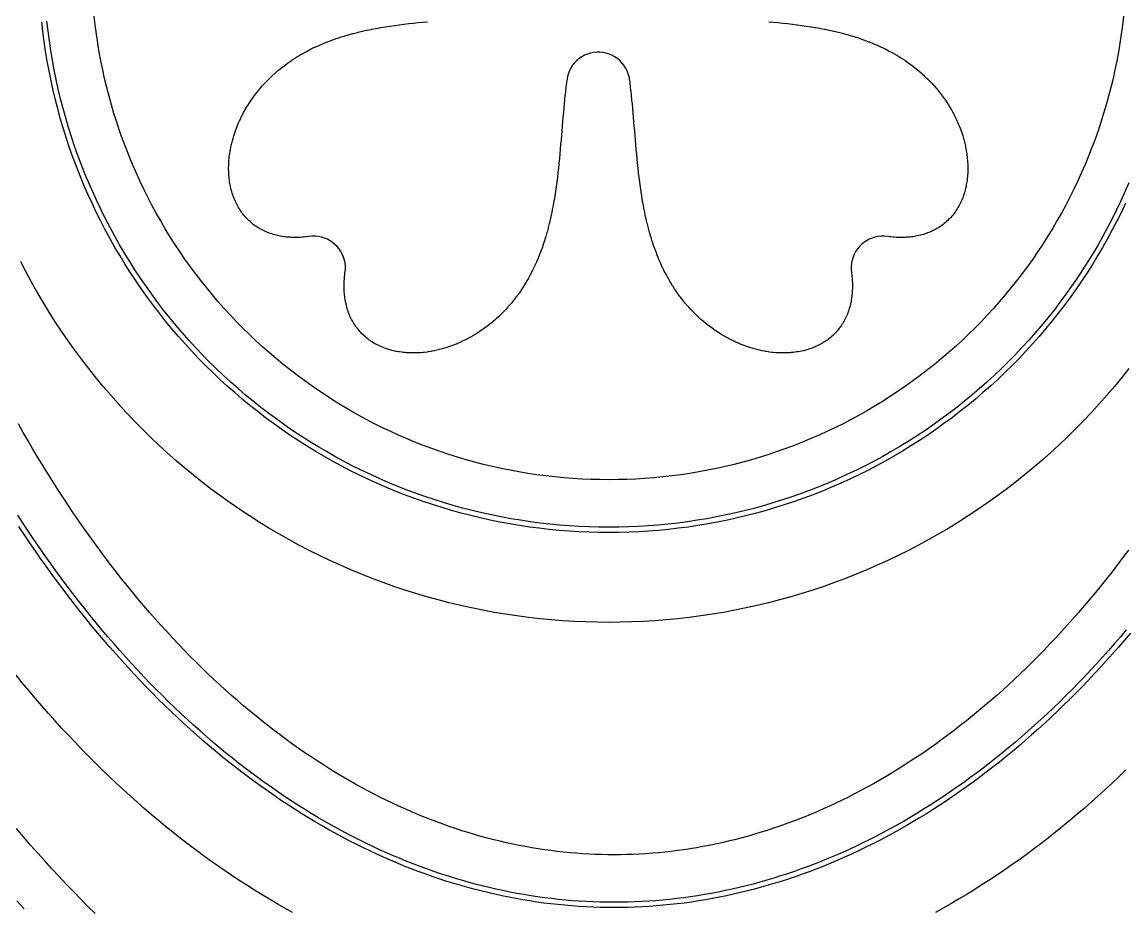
# Model space of a CAD drawing. Header units: metres. Extents: x 10 to 1210, y 10 to 2778.
# Drawn here: x 297.9 to 506.7, y 1571.7 to 1739.7 of the extents above; entities that cross this region are included whole.
import ezdxf

# ---------------------------------------------------------------- set-up
doc = ezdxf.new("R2010")
doc.units = ezdxf.units.M
for name, color, linetype in [('ACIKLIK', 5, 'Continuous'), ('CAM_SABLON', 4, 'Continuous'), ('DIS_KENAR_V91_Z3', 1, 'Continuous'), ('LAMBA_T4_Z4', 3, 'Continuous')]:
    doc.layers.add(name, color=color, linetype=linetype)

msp = doc.modelspace()

# ---------------------------------------------------------------- linework, layer by layer
at = {"layer": 'ACIKLIK'}
for points in [[(506.46, 1740.76), (506.27, 1739.06), (506.05, 1737.36), (505.79, 1735.67), (505.51, 1733.98), (505.2, 1732.3), (504.86, 1730.62), (504.49, 1728.96), (504.09, 1727.29), (503.66, 1725.64), (503.2, 1723.99), (502.72, 1722.35), (502.2, 1720.72), (501.66, 1719.09), (501.09, 1717.48), (500.49, 1715.88), (499.86, 1714.29), (499.21, 1712.71), (498.53, 1711.14), (497.82, 1709.58), (497.08, 1708.04), (496.32, 1706.51), (495.53, 1704.99), (494.71, 1703.49), (493.87, 1702), (493, 1700.53), (492.11, 1699.07), (491.19, 1697.63), (490.24, 1696.2), (489.28, 1694.79), (488.28, 1693.4), (487.27, 1692.02), (486.22, 1690.67), (485.16, 1689.33), (484.07, 1688.01), (482.96, 1686.71), (481.83, 1685.43), (480.67, 1684.16), (479.49, 1682.92), (478.3, 1681.7), (477.08, 1680.51), (475.84, 1679.33), (474.57, 1678.17), (473.29, 1677.04), (471.99, 1675.93), (470.67, 1674.84), (469.33, 1673.78), (467.98, 1672.73), (466.6, 1671.72), (465.21, 1670.72), (463.8, 1669.76), (462.37, 1668.81), (460.93, 1667.89), (459.47, 1667), (458, 1666.13), (456.51, 1665.29), (455.01, 1664.47), (453.49, 1663.68), (451.96, 1662.92), (450.42, 1662.18), (448.86, 1661.47), (447.29, 1660.79), (445.71, 1660.14), (444.12, 1659.51), (442.52, 1658.91), (440.91, 1658.34), (439.28, 1657.8), (437.65, 1657.28), (436.01, 1656.8), (434.36, 1656.34), (432.71, 1655.91), (431.04, 1655.51), (429.38, 1655.14), (427.7, 1654.8), (426.02, 1654.49), (424.33, 1654.21), (422.64, 1653.95), (420.94, 1653.73), (419.24, 1653.54), (417.54, 1653.37), (415.84, 1653.24), (414.13, 1653.14), (412.42, 1653.06), (410.71, 1653.02), (409, 1653), (407.29, 1653.02), (405.58, 1653.06), (403.87, 1653.14), (402.16, 1653.24), (400.46, 1653.37), (398.76, 1653.54), (397.06, 1653.73), (395.36, 1653.95), (393.67, 1654.21), (391.98, 1654.49), (390.3, 1654.8), (388.62, 1655.14), (386.96, 1655.51), (385.29, 1655.91), (383.64, 1656.34), (381.99, 1656.8), (380.35, 1657.28), (378.72, 1657.8), (377.09, 1658.34), (375.48, 1658.91), (373.88, 1659.51), (372.29, 1660.14), (370.71, 1660.79), (369.14, 1661.47), (367.58, 1662.18), (366.04, 1662.92), (364.51, 1663.68), (362.99, 1664.47), (361.49, 1665.29), (360, 1666.13), (358.53, 1667), (357.07, 1667.89), (355.63, 1668.81), (354.2, 1669.76), (352.79, 1670.72), (351.4, 1671.72), (350.02, 1672.73), (348.67, 1673.78), (347.33, 1674.84), (346.01, 1675.93), (344.71, 1677.04), (343.43, 1678.17), (342.16, 1679.33), (340.92, 1680.51), (339.7, 1681.7), (338.51, 1682.92), (337.33, 1684.16), (336.17, 1685.43), (335.04, 1686.71), (333.93, 1688.01), (332.84, 1689.33), (331.78, 1690.67), (330.73, 1692.02), (329.72, 1693.4), (328.72, 1694.79), (327.76, 1696.2), (326.81, 1697.63), (325.89, 1699.07), (325, 1700.53), (324.13, 1702), (323.29, 1703.49), (322.47, 1704.99), (321.68, 1706.51), (320.92, 1708.04), (320.18, 1709.58), (319.47, 1711.14), (318.79, 1712.71), (318.14, 1714.29), (317.51, 1715.88), (316.91, 1717.48), (316.34, 1719.09), (315.8, 1720.72), (315.28, 1722.35), (314.8, 1723.99), (314.34, 1725.64), (313.91, 1727.29), (313.51, 1728.96), (313.14, 1730.62), (312.8, 1732.3), (312.49, 1733.98), (312.21, 1735.67), (311.95, 1737.36), (311.73, 1739.06), (311.54, 1740.76)], [(507.4, 1639.65), (506.38, 1638.28), (505.35, 1636.93), (504.32, 1635.59), (503.28, 1634.26), (502.23, 1632.96), (501.17, 1631.66), (500.11, 1630.39), (499.05, 1629.13), (497.98, 1627.88), (496.9, 1626.66), (495.82, 1625.44), (494.73, 1624.25), (493.64, 1623.07), (492.54, 1621.91), (491.44, 1620.76), (490.33, 1619.63), (489.22, 1618.51), (488.11, 1617.42), (486.99, 1616.34), (485.86, 1615.27), (484.73, 1614.22), (483.6, 1613.19), (482.46, 1612.18), (481.32, 1611.18), (480.18, 1610.2), (479.03, 1609.24), (477.88, 1608.29), (476.73, 1607.36), (475.57, 1606.45), (474.41, 1605.56), (473.25, 1604.68), (472.09, 1603.81), (470.92, 1602.97), (469.75, 1602.14), (468.58, 1601.33), (467.4, 1600.54), (466.23, 1599.76), (465.05, 1599), (463.87, 1598.26), (462.69, 1597.53), (461.5, 1596.83), (460.32, 1596.13), (459.13, 1595.46), (457.94, 1594.8), (456.75, 1594.16), (455.56, 1593.54), (454.37, 1592.93), (453.18, 1592.34), (451.98, 1591.77), (450.79, 1591.21), (449.59, 1590.67), (448.39, 1590.15), (447.2, 1589.64), (446, 1589.15), (444.8, 1588.68), (443.6, 1588.22), (442.4, 1587.78), (441.21, 1587.36), (440.01, 1586.95), (438.81, 1586.56), (437.61, 1586.19), (436.41, 1585.83), (435.21, 1585.49), (434.01, 1585.16), (432.8, 1584.85), (431.6, 1584.56), (430.4, 1584.28), (429.2, 1584.02), (428, 1583.77), (426.8, 1583.55), (425.6, 1583.33), (424.4, 1583.14), (423.2, 1582.95), (422, 1582.79), (420.8, 1582.64), (419.6, 1582.51), (418.4, 1582.39), (417.2, 1582.29), (416, 1582.2), (414.8, 1582.13), (413.6, 1582.07), (412.4, 1582.03), (411.2, 1582.01), (410, 1582), (408.8, 1582.01), (407.6, 1582.03), (406.4, 1582.07), (405.2, 1582.13), (404, 1582.2), (402.8, 1582.29), (401.6, 1582.39), (400.4, 1582.51), (399.2, 1582.64), (398, 1582.79), (396.8, 1582.95), (395.6, 1583.14), (394.4, 1583.33), (393.2, 1583.55), (392, 1583.77), (390.8, 1584.02), (389.6, 1584.28), (388.4, 1584.56), (387.2, 1584.85), (385.99, 1585.16), (384.79, 1585.49), (383.59, 1585.83), (382.39, 1586.19), (381.19, 1586.56), (379.99, 1586.95), (378.79, 1587.36), (377.6, 1587.78), (376.4, 1588.22), (375.2, 1588.68), (374, 1589.15), (372.8, 1589.64), (371.61, 1590.15), (370.41, 1590.67), (369.21, 1591.21), (368.02, 1591.77), (366.82, 1592.34), (365.63, 1592.93), (364.44, 1593.54), (363.25, 1594.16), (362.06, 1594.8), (360.87, 1595.46), (359.68, 1596.13), (358.5, 1596.83), (357.31, 1597.53), (356.13, 1598.26), (354.95, 1599), (353.77, 1599.76), (352.6, 1600.54), (351.42, 1601.33), (350.25, 1602.14), (349.08, 1602.97), (347.91, 1603.81), (346.75, 1604.68), (345.59, 1605.56), (344.43, 1606.45), (343.27, 1607.36), (342.12, 1608.29), (340.97, 1609.24), (339.82, 1610.2), (338.68, 1611.18), (337.54, 1612.18), (336.4, 1613.19), (335.27, 1614.22), (334.14, 1615.27), (333.01, 1616.34), (331.89, 1617.42), (330.78, 1618.51), (329.67, 1619.63), (328.56, 1620.76), (327.46, 1621.91), (326.36, 1623.07), (325.27, 1624.25), (324.18, 1625.44), (323.1, 1626.66), (322.02, 1627.88), (320.95, 1629.13), (319.89, 1630.39), (318.83, 1631.66), (317.77, 1632.96), (316.72, 1634.26), (315.68, 1635.59), (314.65, 1636.93), (313.62, 1638.28), (312.6, 1639.65), (311.58, 1641.03), (310.57, 1642.43), (309.57, 1643.85), (308.57, 1645.28), (307.58, 1646.72), (306.6, 1648.18), (305.63, 1649.65), (304.66, 1651.14), (303.7, 1652.65), (302.75, 1654.16), (301.81, 1655.69), (300.87, 1657.24), (299.94, 1658.8), (299.02, 1660.37), (298.11, 1661.96), (297.21, 1663.56)], [(311.74, 1570.87), (310.36, 1572.23), (308.98, 1573.62), (307.6, 1575.02), (306.24, 1576.44), (304.88, 1577.89), (303.52, 1579.35), (302.17, 1580.83), (300.83, 1582.33), (299.5, 1583.85), (298.17, 1585.39), (296.85, 1586.95)]]:
    msp.add_lwpolyline(points, dxfattribs=at)
at = {"layer": 'CAM_SABLON'}
for points in [[(507.49, 1709.19), (506.75, 1707.48), (505.97, 1705.78), (505.17, 1704.09), (504.34, 1702.42), (503.47, 1700.77), (502.58, 1699.13), (501.66, 1697.5), (500.72, 1695.89), (499.74, 1694.3), (498.74, 1692.72), (497.71, 1691.17), (496.65, 1689.63), (495.56, 1688.11), (494.45, 1686.61), (493.32, 1685.12), (492.15, 1683.66), (490.97, 1682.22), (489.75, 1680.8), (488.52, 1679.4), (487.25, 1678.03), (485.97, 1676.67), (484.66, 1675.34), (483.33, 1674.03), (481.97, 1672.75), (480.6, 1671.48), (479.2, 1670.25), (477.78, 1669.03), (476.34, 1667.85), (474.88, 1666.68), (473.39, 1665.55), (471.89, 1664.44), (470.37, 1663.35), (468.83, 1662.29), (467.28, 1661.26), (465.7, 1660.26), (464.11, 1659.28), (462.5, 1658.34), (460.87, 1657.42), (459.23, 1656.53), (457.58, 1655.66), (455.91, 1654.83), (454.22, 1654.03), (452.52, 1653.25), (450.81, 1652.51), (449.08, 1651.79), (447.35, 1651.11), (445.6, 1650.45), (443.84, 1649.83), (442.06, 1649.24), (440.28, 1648.68), (438.49, 1648.15), (436.69, 1647.65), (434.89, 1647.18), (433.07, 1646.74), (431.25, 1646.34), (429.42, 1645.97), (427.58, 1645.63), (425.74, 1645.32), (423.89, 1645.04), (422.04, 1644.8), (420.18, 1644.59), (418.33, 1644.41), (416.46, 1644.26), (414.6, 1644.15), (412.73, 1644.07), (410.87, 1644.02), (409, 1644), (407.13, 1644.02), (405.27, 1644.07), (403.4, 1644.15), (401.54, 1644.26), (399.67, 1644.41), (397.82, 1644.59), (395.96, 1644.8), (394.11, 1645.04), (392.26, 1645.32), (390.42, 1645.63), (388.58, 1645.97), (386.75, 1646.34), (384.93, 1646.74), (383.11, 1647.18), (381.31, 1647.65), (379.51, 1648.15), (377.72, 1648.68), (375.94, 1649.24), (374.16, 1649.83), (372.4, 1650.45), (370.65, 1651.11), (368.92, 1651.79), (367.19, 1652.51), (365.48, 1653.25), (363.78, 1654.03), (362.09, 1654.83), (360.42, 1655.66), (358.77, 1656.53), (357.13, 1657.42), (355.5, 1658.34), (353.89, 1659.28), (352.3, 1660.26), (350.72, 1661.26), (349.17, 1662.29), (347.63, 1663.35), (346.11, 1664.44), (344.61, 1665.55), (343.12, 1666.68), (341.66, 1667.85), (340.22, 1669.03), (338.8, 1670.25), (337.4, 1671.48), (336.03, 1672.75), (334.67, 1674.03), (333.34, 1675.34), (332.03, 1676.67), (330.75, 1678.03), (329.48, 1679.4), (328.25, 1680.8), (327.03, 1682.22), (325.85, 1683.66), (324.68, 1685.12), (323.55, 1686.61), (322.44, 1688.11), (321.35, 1689.63), (320.29, 1691.17), (319.26, 1692.72), (318.26, 1694.3), (317.28, 1695.89), (316.34, 1697.5), (315.42, 1699.13), (314.53, 1700.77), (313.66, 1702.42), (312.83, 1704.09), (312.03, 1705.78), (311.25, 1707.48), (310.51, 1709.19), (309.79, 1710.92), (309.11, 1712.65), (308.45, 1714.4), (307.83, 1716.16), (307.24, 1717.94), (306.68, 1719.72), (306.15, 1721.51), (305.65, 1723.31), (305.18, 1725.11), (304.74, 1726.93), (304.34, 1728.75), (303.97, 1730.58), (303.63, 1732.42), (303.32, 1734.26), (303.04, 1736.11), (302.8, 1737.96), (302.59, 1739.82)], [(507.01, 1624.61), (505.89, 1623.29), (504.77, 1621.98), (503.64, 1620.69), (502.5, 1619.42), (501.36, 1618.16), (500.21, 1616.92), (499.06, 1615.7), (497.9, 1614.49), (496.73, 1613.3), (495.56, 1612.13), (494.39, 1610.97), (493.2, 1609.83), (492.02, 1608.71), (490.82, 1607.6), (489.63, 1606.51), (488.42, 1605.44), (487.22, 1604.38), (486, 1603.34), (484.79, 1602.32), (483.57, 1601.31), (482.34, 1600.33), (481.11, 1599.36), (479.88, 1598.4), (478.64, 1597.47), (477.4, 1596.55), (476.16, 1595.65), (474.91, 1594.77), (473.66, 1593.9), (472.4, 1593.05), (471.14, 1592.22), (469.88, 1591.41), (468.62, 1590.62), (467.35, 1589.84), (466.08, 1589.08), (464.81, 1588.33), (463.53, 1587.61), (462.25, 1586.9), (460.97, 1586.21), (459.69, 1585.54), (458.41, 1584.89), (457.12, 1584.25), (455.83, 1583.63), (454.54, 1583.03), (453.25, 1582.45), (451.95, 1581.88), (450.65, 1581.33), (449.36, 1580.8), (448.06, 1580.29), (446.76, 1579.79), (445.45, 1579.31), (444.15, 1578.85), (442.85, 1578.41), (441.54, 1577.99), (440.23, 1577.58), (438.93, 1577.19), (437.62, 1576.82), (436.31, 1576.46), (435, 1576.12), (433.68, 1575.8), (432.37, 1575.5), (431.06, 1575.21), (429.75, 1574.95), (428.43, 1574.69), (427.12, 1574.46), (425.8, 1574.25), (424.49, 1574.05), (423.17, 1573.87), (421.86, 1573.7), (420.54, 1573.55), (419.22, 1573.42), (417.91, 1573.31), (416.59, 1573.22), (415.27, 1573.14), (413.95, 1573.08), (412.64, 1573.04), (411.32, 1573.01), (410, 1573), (408.68, 1573.01), (407.36, 1573.04), (406.05, 1573.08), (404.73, 1573.14), (403.41, 1573.22), (402.09, 1573.31), (400.78, 1573.42), (399.46, 1573.55), (398.14, 1573.7), (396.83, 1573.87), (395.51, 1574.05), (394.2, 1574.25), (392.88, 1574.46), (391.57, 1574.69), (390.25, 1574.95), (388.94, 1575.21), (387.63, 1575.5), (386.32, 1575.8), (385, 1576.12), (383.69, 1576.46), (382.38, 1576.82), (381.07, 1577.19), (379.77, 1577.58), (378.46, 1577.99), (377.15, 1578.41), (375.85, 1578.85), (374.55, 1579.31), (373.24, 1579.79), (371.94, 1580.29), (370.64, 1580.8), (369.35, 1581.33), (368.05, 1581.88), (366.75, 1582.45), (365.46, 1583.03), (364.17, 1583.63), (362.88, 1584.25), (361.59, 1584.89), (360.31, 1585.54), (359.03, 1586.21), (357.75, 1586.9), (356.47, 1587.61), (355.19, 1588.33), (353.92, 1589.08), (352.65, 1589.84), (351.38, 1590.62), (350.12, 1591.41), (348.86, 1592.22), (347.6, 1593.05), (346.34, 1593.9), (345.09, 1594.77), (343.84, 1595.65), (342.6, 1596.55), (341.36, 1597.47), (340.12, 1598.4), (338.89, 1599.36), (337.66, 1600.33), (336.43, 1601.31), (335.21, 1602.32), (334, 1603.34), (332.78, 1604.38), (331.58, 1605.44), (330.37, 1606.51), (329.18, 1607.6), (327.98, 1608.71), (326.8, 1609.83), (325.61, 1610.97), (324.44, 1612.13), (323.27, 1613.3), (322.1, 1614.49), (320.94, 1615.7), (319.79, 1616.92), (318.64, 1618.16), (317.5, 1619.42), (316.36, 1620.69), (315.23, 1621.98), (314.11, 1623.29), (312.99, 1624.61), (311.88, 1625.94), (310.77, 1627.3), (309.68, 1628.66), (308.59, 1630.05), (307.51, 1631.45), (306.43, 1632.86), (305.36, 1634.29), (304.3, 1635.74), (303.25, 1637.2), (302.2, 1638.67), (301.16, 1640.16), (300.13, 1641.67), (299.11, 1643.19), (298.1, 1644.72), (297.09, 1646.27)], [(298.3, 1571.74), (296.89, 1573.26)]]:
    msp.add_lwpolyline(points, dxfattribs=at)
at = {"layer": 'DIS_KENAR_V91_Z3'}
for points in [[(439.32, 1739.71), (440.18, 1739.63), (440.21, 1739.63), (441.06, 1739.55), (441.1, 1739.54), (441.95, 1739.45), (441.98, 1739.45), (442.83, 1739.36), (442.87, 1739.35), (443.71, 1739.25), (443.76, 1739.25), (444.6, 1739.14), (444.65, 1739.14), (445.48, 1739.02), (445.53, 1739.02), (446.36, 1738.9), (446.42, 1738.89), (447.23, 1738.76), (447.3, 1738.75), (448.11, 1738.62), (448.18, 1738.61), (448.98, 1738.47), (449.05, 1738.45), (449.85, 1738.3), (449.93, 1738.29), (450.71, 1738.13), (450.79, 1738.11), (451.57, 1737.94), (451.66, 1737.92), (452.42, 1737.74), (452.51, 1737.72), (453.27, 1737.53), (453.36, 1737.5), (454.11, 1737.3), (454.21, 1737.27), (454.94, 1737.06), (455.05, 1737.03), (455.77, 1736.8), (455.88, 1736.77), (456.63, 1736.52), (456.75, 1736.48), (457.45, 1736.23), (457.56, 1736.19), (458.25, 1735.93), (458.37, 1735.88), (459.04, 1735.61), (459.16, 1735.56), (459.82, 1735.28), (459.95, 1735.22), (460.59, 1734.93), (460.72, 1734.87), (461.35, 1734.56), (461.48, 1734.49), (462.1, 1734.17), (462.23, 1734.1), (462.84, 1733.77), (462.97, 1733.7), (463.56, 1733.36), (463.69, 1733.28), (464.27, 1732.92), (464.4, 1732.84), (464.97, 1732.47), (465.1, 1732.38), (465.65, 1732), (465.78, 1731.91), (466.31, 1731.52), (466.45, 1731.42), (466.97, 1731.01), (467.1, 1730.91), (467.6, 1730.5), (467.73, 1730.39), (468.22, 1729.96), (468.35, 1729.85), (468.82, 1729.41), (468.94, 1729.3), (469.4, 1728.85), (469.53, 1728.73), (469.97, 1728.27), (470.09, 1728.15), (470.52, 1727.68), (470.63, 1727.55), (471.04, 1727.07), (471.16, 1726.94), (471.55, 1726.46), (471.66, 1726.32), (472.04, 1725.82), (472.14, 1725.68), (472.51, 1725.18), (472.61, 1725.04), (472.95, 1724.53), (473.05, 1724.38), (473.38, 1723.87), (473.47, 1723.71), (473.78, 1723.2), (473.87, 1723.04), (474.16, 1722.52), (474.25, 1722.36), (474.52, 1721.83), (474.6, 1721.66), (474.85, 1721.13), (474.93, 1720.97), (475.17, 1720.44), (475.24, 1720.27), (475.45, 1719.73), (475.52, 1719.56), (475.72, 1719.03), (475.78, 1718.85), (475.96, 1718.32), (476.02, 1718.13), (476.17, 1717.61), (476.23, 1717.42), (476.36, 1716.9), (476.41, 1716.71), (476.53, 1716.19), (476.57, 1715.99), (476.67, 1715.48), (476.71, 1715.28), (476.79, 1714.78), (476.82, 1714.57), (476.88, 1714.08), (476.9, 1713.87), (476.94, 1713.38), (476.96, 1713.17), (476.98, 1712.69), (476.99, 1712.47), (477, 1712.01), (477, 1711.79), (476.99, 1711.34), (476.98, 1711.11), (476.95, 1710.68), (476.93, 1710.44), (476.89, 1710.02), (476.86, 1709.78), (476.81, 1709.38), (476.77, 1709.14), (476.7, 1708.75), (476.65, 1708.51), (476.57, 1708.14), (476.5, 1707.89), (476.41, 1707.54), (476.33, 1707.28), (476.23, 1706.95), (476.14, 1706.69), (476.02, 1706.38), (475.92, 1706.12), (475.79, 1705.83), (475.67, 1705.57), (475.54, 1705.29), (475.41, 1705.03), (475.27, 1704.77), (475.12, 1704.52), (474.97, 1704.27), (474.81, 1704.02), (474.65, 1703.79), (474.48, 1703.55), (474.32, 1703.33), (474.13, 1703.09), (473.96, 1702.89), (473.75, 1702.66), (473.58, 1702.47), (473.36, 1702.25), (473.18, 1702.08), (472.95, 1701.87), (472.76, 1701.7), (472.52, 1701.5), (472.33, 1701.35), (472.08, 1701.16), (471.87, 1701.02), (471.62, 1700.85), (471.4, 1700.71), (471.15, 1700.56), (470.92, 1700.43), (470.66, 1700.29), (470.42, 1700.17), (470.15, 1700.04), (469.9, 1699.93), (469.64, 1699.82), (469.37, 1699.72), (469.11, 1699.63), (468.83, 1699.53), (468.58, 1699.45), (468.28, 1699.37), (468.03, 1699.3), (467.72, 1699.23), (467.48, 1699.17), (467.16, 1699.11), (466.91, 1699.07), (466.58, 1699.02), (466.34, 1698.99), (466, 1698.95), (465.77, 1698.92), (465.41, 1698.9), (465.19, 1698.89), (464.82, 1698.87), (464.61, 1698.87), (464.22, 1698.86), (464.02, 1698.87), (463.63, 1698.88), (463.43, 1698.89), (463.03, 1698.91), (462.85, 1698.93), (462.44, 1698.97), (462.26, 1698.99), (461.94, 1699.03), (461.13, 1699.1), (460.55, 1699.1), (459.97, 1699.04), (459.4, 1698.92), (458.85, 1698.75), (458.31, 1698.52), (457.79, 1698.25), (457.31, 1697.92), (456.86, 1697.55), (456.45, 1697.14), (456.08, 1696.69), (455.75, 1696.21), (455.48, 1695.69), (455.25, 1695.15), (455.08, 1694.6), (454.96, 1694.03), (454.9, 1693.45), (454.9, 1692.86), (454.97, 1692.11), (455.01, 1691.74), (455.03, 1691.56), (455.07, 1691.15), (455.09, 1690.97), (455.11, 1690.57), (455.12, 1690.37), (455.13, 1689.98), (455.14, 1689.78), (455.13, 1689.39), (455.13, 1689.18), (455.11, 1688.81), (455.1, 1688.59), (455.08, 1688.23), (455.05, 1688), (455.01, 1687.66), (454.98, 1687.42), (454.93, 1687.09), (454.89, 1686.84), (454.83, 1686.52), (454.77, 1686.28), (454.7, 1685.97), (454.63, 1685.72), (454.55, 1685.42), (454.47, 1685.17), (454.37, 1684.89), (454.28, 1684.63), (454.18, 1684.36), (454.07, 1684.1), (453.96, 1683.85), (453.83, 1683.58), (453.71, 1683.34), (453.57, 1683.08), (453.44, 1682.85), (453.29, 1682.6), (453.15, 1682.38), (452.98, 1682.13), (452.84, 1681.92), (452.65, 1681.67), (452.5, 1681.48), (452.3, 1681.24), (452.13, 1681.05), (451.92, 1680.82), (451.75, 1680.64), (451.53, 1680.42), (451.34, 1680.25), (451.11, 1680.04), (450.91, 1679.87), (450.67, 1679.68), (450.45, 1679.52), (450.21, 1679.35), (449.98, 1679.19), (449.73, 1679.03), (449.48, 1678.88), (449.23, 1678.73), (448.97, 1678.59), (448.71, 1678.46), (448.43, 1678.33), (448.17, 1678.21), (447.88, 1678.08), (447.62, 1677.98), (447.31, 1677.86), (447.05, 1677.77), (446.72, 1677.67), (446.46, 1677.59), (446.11, 1677.5), (445.86, 1677.43), (445.49, 1677.35), (445.25, 1677.3), (444.86, 1677.23), (444.62, 1677.19), (444.22, 1677.14), (443.98, 1677.11), (443.56, 1677.07), (443.32, 1677.05), (442.89, 1677.02), (442.66, 1677.01), (442.21, 1677), (441.99, 1677), (441.53, 1677.01), (441.31, 1677.02), (440.83, 1677.04), (440.62, 1677.06), (440.13, 1677.1), (439.92, 1677.12), (439.43, 1677.18), (439.22, 1677.21), (438.72, 1677.29), (438.52, 1677.33), (438.01, 1677.43), (437.81, 1677.47), (437.29, 1677.59), (437.1, 1677.64), (436.58, 1677.77), (436.39, 1677.83), (435.87, 1677.98), (435.68, 1678.04), (435.15, 1678.22), (434.97, 1678.28), (434.44, 1678.48), (434.27, 1678.55), (433.73, 1678.76), (433.56, 1678.83), (433.03, 1679.07), (432.87, 1679.15), (432.34, 1679.4), (432.17, 1679.48), (431.64, 1679.75), (431.48, 1679.84), (430.96, 1680.13), (430.8, 1680.22), (430.29, 1680.53), (430.13, 1680.62), (429.62, 1680.95), (429.47, 1681.05), (428.96, 1681.39), (428.82, 1681.49), (428.32, 1681.86), (428.18, 1681.96), (427.68, 1682.34), (427.54, 1682.45), (427.06, 1682.84), (426.93, 1682.96), (426.45, 1683.37), (426.32, 1683.48), (425.85, 1683.91), (425.73, 1684.03), (425.27, 1684.47), (425.15, 1684.6), (424.7, 1685.06), (424.59, 1685.18), (424.15, 1685.65), (424.04, 1685.78), (423.61, 1686.27), (423.5, 1686.4), (423.09, 1686.9), (422.99, 1687.03), (422.58, 1687.55), (422.48, 1687.69), (422.09, 1688.22), (422, 1688.35), (421.62, 1688.9), (421.53, 1689.03), (421.16, 1689.6), (421.08, 1689.73), (420.72, 1690.31), (420.64, 1690.44), (420.3, 1691.03), (420.23, 1691.16), (419.9, 1691.77), (419.83, 1691.9), (419.51, 1692.52), (419.44, 1692.65), (419.13, 1693.28), (419.07, 1693.41), (418.78, 1694.05), (418.72, 1694.18), (418.44, 1694.84), (418.39, 1694.96), (418.12, 1695.63), (418.07, 1695.75), (417.81, 1696.44), (417.77, 1696.55), (417.52, 1697.25), (417.48, 1697.36), (417.26, 1698.03), (417.23, 1698.13), (417, 1698.86), (416.97, 1698.97), (416.76, 1699.7), (416.73, 1699.8), (416.52, 1700.55), (416.5, 1700.65), (416.31, 1701.4), (416.28, 1701.5), (416.1, 1702.26), (416.08, 1702.35), (415.91, 1703.13), (415.89, 1703.21), (415.73, 1704), (415.71, 1704.08), (415.56, 1704.88), (415.55, 1704.95), (415.4, 1705.76), (415.39, 1705.83), (415.26, 1706.64), (415.25, 1706.71), (415.12, 1707.53), (415.11, 1707.59), (414.99, 1708.42), (414.98, 1708.47), (414.87, 1709.31), (414.86, 1709.36), (414.76, 1710.2), (414.75, 1710.24), (414.65, 1711.09), (414.65, 1711.13), (414.55, 1711.98), (414.55, 1712.02), (414.46, 1712.87), (414.46, 1712.91), (414.37, 1713.76), (414.37, 1713.79), (414.29, 1714.65), (414.29, 1714.68), (414.21, 1715.54), (414.21, 1715.56), (414.13, 1716.43), (414.13, 1716.44), (414.05, 1717.31), (414.05, 1717.32), (413.98, 1718.18), (413.91, 1719.06), (413.83, 1719.92), (413.76, 1720.77), (413.69, 1721.62), (413.62, 1722.46), (413.54, 1723.3), (413.46, 1724.13), (413.38, 1724.95), (413.3, 1725.77), (413.29, 1725.81), (413.21, 1726.57), (413.2, 1726.62), (413.12, 1727.36), (413.11, 1727.42), (413.02, 1728.15), (413.02, 1728.21), (412.97, 1728.57), (412.84, 1729.31), (412.68, 1729.88), (412.46, 1730.44), (412.18, 1730.97), (411.86, 1731.47), (411.49, 1731.93), (411.07, 1732.36), (410.61, 1732.74), (410.12, 1733.08), (409.6, 1733.36), (409.05, 1733.59), (408.48, 1733.77), (407.89, 1733.89), (407.3, 1733.95), (406.7, 1733.95), (406.11, 1733.89), (405.52, 1733.77), (404.95, 1733.59), (404.4, 1733.36), (403.88, 1733.08), (403.39, 1732.74), (402.93, 1732.36), (402.51, 1731.93), (402.14, 1731.47), (401.82, 1730.97), (401.54, 1730.44), (401.32, 1729.88), (401.16, 1729.31), (401.03, 1728.57), (400.98, 1728.21), (400.98, 1728.15), (400.89, 1727.42), (400.88, 1727.36), (400.8, 1726.62), (400.79, 1726.57), (400.71, 1725.81), (400.7, 1725.77), (400.62, 1725), (400.54, 1724.17), (400.46, 1723.34), (400.39, 1722.5), (400.31, 1721.65), (400.24, 1720.79), (400.17, 1719.93), (400.09, 1719.06), (400.02, 1718.19), (399.95, 1717.32), (399.95, 1717.32), (399.87, 1716.45), (399.87, 1716.44), (399.8, 1715.58), (399.79, 1715.56), (399.72, 1714.7), (399.71, 1714.68), (399.63, 1713.82), (399.63, 1713.79), (399.55, 1712.94), (399.54, 1712.9), (399.45, 1712.05), (399.45, 1712.02), (399.36, 1711.17), (399.35, 1711.13), (399.25, 1710.29), (399.25, 1710.24), (399.14, 1709.4), (399.14, 1709.35), (399.02, 1708.52), (399.02, 1708.47), (398.9, 1707.64), (398.89, 1707.58), (398.76, 1706.77), (398.75, 1706.7), (398.62, 1705.89), (398.61, 1705.82), (398.47, 1705.02), (398.45, 1704.95), (398.3, 1704.15), (398.29, 1704.07), (398.13, 1703.29), (398.11, 1703.21), (397.94, 1702.43), (397.92, 1702.34), (397.74, 1701.58), (397.72, 1701.49), (397.53, 1700.73), (397.5, 1700.64), (397.3, 1699.89), (397.27, 1699.79), (397.06, 1699.06), (397.03, 1698.95), (396.8, 1698.23), (396.77, 1698.12), (396.52, 1697.37), (396.48, 1697.25), (396.23, 1696.55), (396.19, 1696.44), (395.93, 1695.75), (395.88, 1695.63), (395.61, 1694.96), (395.56, 1694.84), (395.28, 1694.18), (395.22, 1694.05), (394.93, 1693.41), (394.87, 1693.28), (394.56, 1692.65), (394.49, 1692.52), (394.17, 1691.9), (394.1, 1691.77), (393.77, 1691.16), (393.7, 1691.03), (393.36, 1690.44), (393.28, 1690.31), (392.92, 1689.73), (392.84, 1689.6), (392.47, 1689.03), (392.38, 1688.9), (392, 1688.35), (391.91, 1688.22), (391.52, 1687.69), (391.42, 1687.55), (391.01, 1687.03), (390.91, 1686.9), (390.5, 1686.4), (390.39, 1686.27), (389.96, 1685.78), (389.85, 1685.65), (389.41, 1685.18), (389.3, 1685.06), (388.85, 1684.6), (388.73, 1684.47), (388.27, 1684.03), (388.15, 1683.91), (387.68, 1683.48), (387.55, 1683.37), (387.07, 1682.96), (386.94, 1682.84), (386.46, 1682.45), (386.32, 1682.34), (385.82, 1681.96), (385.68, 1681.86), (385.18, 1681.49), (385.04, 1681.39), (384.53, 1681.05), (384.38, 1680.95), (383.87, 1680.62), (383.71, 1680.53), (383.2, 1680.22), (383.04, 1680.13), (382.52, 1679.84), (382.36, 1679.75), (381.83, 1679.48), (381.66, 1679.4), (381.13, 1679.15), (380.97, 1679.07), (380.44, 1678.83), (380.27, 1678.76), (379.73, 1678.55), (379.56, 1678.48), (379.03, 1678.28), (378.85, 1678.22), (378.32, 1678.04), (378.13, 1677.98), (377.61, 1677.83), (377.42, 1677.77), (376.9, 1677.64), (376.71, 1677.59), (376.19, 1677.47), (375.99, 1677.43), (375.48, 1677.33), (375.28, 1677.29), (374.78, 1677.21), (374.57, 1677.18), (374.08, 1677.12), (373.87, 1677.1), (373.38, 1677.06), (373.17, 1677.04), (372.69, 1677.02), (372.47, 1677.01), (372.01, 1677), (371.79, 1677), (371.34, 1677.01), (371.11, 1677.02), (370.68, 1677.05), (370.44, 1677.07), (370.02, 1677.11), (369.78, 1677.14), (369.38, 1677.19), (369.14, 1677.23), (368.75, 1677.3), (368.51, 1677.35), (368.14, 1677.43), (367.89, 1677.5), (367.54, 1677.59), (367.28, 1677.67), (366.95, 1677.77), (366.69, 1677.86), (366.38, 1677.98), (366.12, 1678.08), (365.83, 1678.21), (365.57, 1678.33), (365.29, 1678.46), (365.03, 1678.59), (364.77, 1678.73), (364.52, 1678.88), (364.27, 1679.03), (364.02, 1679.19), (363.79, 1679.35), (363.55, 1679.52), (363.33, 1679.68), (363.09, 1679.87), (362.89, 1680.04), (362.66, 1680.25), (362.47, 1680.42), (362.25, 1680.64), (362.08, 1680.82), (361.87, 1681.05), (361.7, 1681.24), (361.5, 1681.48), (361.35, 1681.67), (361.16, 1681.92), (361.02, 1682.13), (360.85, 1682.38), (360.71, 1682.6), (360.56, 1682.85), (360.43, 1683.08), (360.29, 1683.34), (360.17, 1683.58), (360.04, 1683.85), (359.93, 1684.1), (359.82, 1684.36), (359.72, 1684.63), (359.63, 1684.89), (359.53, 1685.17), (359.45, 1685.42), (359.37, 1685.72), (359.3, 1685.97), (359.23, 1686.28), (359.17, 1686.52), (359.11, 1686.84), (359.07, 1687.09), (359.02, 1687.42), (358.99, 1687.66), (358.95, 1688), (358.92, 1688.23), (358.9, 1688.59), (358.89, 1688.81), (358.87, 1689.18), (358.87, 1689.39), (358.86, 1689.78), (358.87, 1689.98), (358.88, 1690.37), (358.89, 1690.57), (358.91, 1690.97), (358.93, 1691.15), (358.97, 1691.56), (358.99, 1691.74), (359.03, 1692.06), (359.1, 1692.87), (359.1, 1693.45), (359.04, 1694.03), (358.92, 1694.6), (358.75, 1695.15), (358.52, 1695.69), (358.25, 1696.21), (357.92, 1696.69), (357.55, 1697.14), (357.14, 1697.55), (356.69, 1697.92), (356.21, 1698.25), (355.69, 1698.52), (355.15, 1698.75), (354.6, 1698.92), (354.03, 1699.04), (353.45, 1699.1), (352.86, 1699.1), (352.11, 1699.03), (352.11, 1699.03), (351.74, 1698.99), (351.56, 1698.97), (351.15, 1698.93), (350.97, 1698.91), (350.57, 1698.89), (350.37, 1698.88), (349.98, 1698.87), (349.78, 1698.86), (349.39, 1698.87), (349.18, 1698.87), (348.81, 1698.89), (348.59, 1698.9), (348.23, 1698.92), (348, 1698.95), (347.66, 1698.99), (347.42, 1699.02), (347.09, 1699.07), (346.84, 1699.11), (346.52, 1699.17), (346.28, 1699.23), (345.97, 1699.3), (345.72, 1699.37), (345.42, 1699.45), (345.17, 1699.53), (344.89, 1699.63), (344.63, 1699.72), (344.36, 1699.82), (344.1, 1699.93), (343.85, 1700.04), (343.58, 1700.17), (343.34, 1700.29), (343.08, 1700.43), (342.85, 1700.56), (342.6, 1700.71), (342.38, 1700.85), (342.13, 1701.02), (341.92, 1701.16), (341.67, 1701.35), (341.48, 1701.5), (341.24, 1701.7), (341.05, 1701.87), (340.82, 1702.08), (340.64, 1702.25), (340.42, 1702.47), (340.25, 1702.66), (340.04, 1702.89), (339.87, 1703.09), (339.68, 1703.33), (339.52, 1703.55), (339.35, 1703.79), (339.19, 1704.02), (339.03, 1704.27), (338.88, 1704.52), (338.73, 1704.77), (338.59, 1705.03), (338.46, 1705.29), (338.33, 1705.57), (338.21, 1705.83), (338.08, 1706.12), (337.98, 1706.38), (337.86, 1706.69), (337.77, 1706.95), (337.67, 1707.28), (337.59, 1707.54), (337.5, 1707.89), (337.43, 1708.14), (337.35, 1708.51), (337.3, 1708.75), (337.23, 1709.14), (337.19, 1709.38), (337.14, 1709.78), (337.11, 1710.02), (337.07, 1710.44), (337.05, 1710.68), (337.02, 1711.11), (337.01, 1711.34), (337, 1711.79), (337, 1712.01), (337.01, 1712.47), (337.02, 1712.69), (337.04, 1713.17), (337.06, 1713.38), (337.1, 1713.87), (337.12, 1714.08), (337.18, 1714.57), (337.21, 1714.78), (337.29, 1715.28), (337.33, 1715.48), (337.43, 1715.99), (337.47, 1716.19), (337.59, 1716.71), (337.64, 1716.9), (337.77, 1717.42), (337.83, 1717.61), (337.98, 1718.13), (338.04, 1718.32), (338.22, 1718.85), (338.28, 1719.03), (338.48, 1719.56), (338.55, 1719.73), (338.76, 1720.27), (338.83, 1720.44), (339.07, 1720.97), (339.15, 1721.13), (339.4, 1721.66), (339.48, 1721.83), (339.75, 1722.36), (339.84, 1722.52), (340.13, 1723.04), (340.22, 1723.2), (340.53, 1723.71), (340.62, 1723.87), (340.95, 1724.38), (341.05, 1724.53), (341.39, 1725.04), (341.49, 1725.18), (341.86, 1725.68), (341.96, 1725.82), (342.34, 1726.32), (342.45, 1726.46), (342.84, 1726.94), (342.96, 1727.07), (343.37, 1727.55), (343.48, 1727.68), (343.91, 1728.15), (344.03, 1728.27), (344.47, 1728.73), (344.6, 1728.85), (345.06, 1729.3), (345.18, 1729.41), (345.65, 1729.85), (345.78, 1729.96), (346.27, 1730.39), (346.4, 1730.5), (346.9, 1730.91), (347.03, 1731.01), (347.55, 1731.42), (347.69, 1731.52), (348.22, 1731.91), (348.35, 1732), (348.9, 1732.38), (349.03, 1732.47), (349.6, 1732.84), (349.73, 1732.92), (350.31, 1733.28), (350.44, 1733.36), (351.03, 1733.7), (351.16, 1733.77), (351.77, 1734.1), (351.9, 1734.17), (352.52, 1734.49), (352.65, 1734.56), (353.28, 1734.87), (353.41, 1734.93), (354.05, 1735.22), (354.18, 1735.28), (354.84, 1735.56), (354.96, 1735.61), (355.63, 1735.88), (355.75, 1735.93), (356.44, 1736.19), (356.55, 1736.23), (357.25, 1736.48), (357.36, 1736.52), (358.03, 1736.74), (358.13, 1736.77), (358.86, 1737), (358.97, 1737.03), (359.7, 1737.24), (359.8, 1737.27), (360.55, 1737.48), (360.65, 1737.5), (361.4, 1737.69), (361.5, 1737.72), (362.26, 1737.9), (362.35, 1737.92), (363.13, 1738.09), (363.21, 1738.11), (364, 1738.27), (364.08, 1738.29), (364.88, 1738.44), (364.95, 1738.45), (365.76, 1738.6), (365.83, 1738.61), (366.64, 1738.74), (366.71, 1738.75), (367.53, 1738.88), (367.59, 1738.89), (368.42, 1739.01), (368.47, 1739.02), (369.31, 1739.13), (369.36, 1739.14), (370.2, 1739.24), (370.24, 1739.25), (371.09, 1739.35), (371.13, 1739.35), (371.98, 1739.45), (372.02, 1739.45), (372.87, 1739.54), (372.91, 1739.54), (373.76, 1739.63), (373.79, 1739.63), (374.65, 1739.71)], [(507.5, 1674.04), (506.14, 1672.33), (504.76, 1670.65), (503.34, 1668.99), (501.89, 1667.36), (500.42, 1665.75), (498.92, 1664.17), (497.39, 1662.61), (495.83, 1661.08), (494.25, 1659.58), (492.64, 1658.11), (491.01, 1656.66), (489.35, 1655.24), (487.67, 1653.86), (485.96, 1652.5), (484.23, 1651.17), (482.47, 1649.87), (480.7, 1648.61), (478.9, 1647.37), (477.08, 1646.17), (475.24, 1644.99), (473.38, 1643.85), (471.5, 1642.75), (469.6, 1641.67), (467.68, 1640.63), (465.75, 1639.62), (463.8, 1638.65), (461.83, 1637.71), (459.84, 1636.81), (457.84, 1635.94), (455.83, 1635.1), (453.8, 1634.3), (451.75, 1633.54), (449.7, 1632.81), (447.63, 1632.12), (445.55, 1631.46), (443.45, 1630.84), (441.35, 1630.26), (439.24, 1629.71), (437.12, 1629.2), (434.99, 1628.73), (432.85, 1628.3), (430.71, 1627.9), (428.55, 1627.54), (426.4, 1627.22), (424.23, 1626.93), (422.07, 1626.68), (419.89, 1626.48), (417.72, 1626.3), (415.54, 1626.17), (413.36, 1626.08), (411.18, 1626.02), (409, 1626), (406.82, 1626.02), (404.64, 1626.08), (402.46, 1626.17), (400.28, 1626.3), (398.11, 1626.48), (395.93, 1626.68), (393.77, 1626.93), (391.6, 1627.22), (389.45, 1627.54), (387.29, 1627.9), (385.15, 1628.3), (383.01, 1628.73), (380.88, 1629.2), (378.76, 1629.71), (376.65, 1630.26), (374.55, 1630.84), (372.45, 1631.46), (370.37, 1632.12), (368.3, 1632.81), (366.25, 1633.54), (364.2, 1634.3), (362.17, 1635.1), (360.16, 1635.94), (358.16, 1636.81), (356.17, 1637.71), (354.2, 1638.65), (352.25, 1639.62), (350.32, 1640.63), (348.4, 1641.67), (346.5, 1642.75), (344.62, 1643.85), (342.76, 1644.99), (340.92, 1646.17), (339.1, 1647.37), (337.3, 1648.61), (335.53, 1649.87), (333.77, 1651.17), (332.04, 1652.5), (330.33, 1653.86), (328.65, 1655.24), (326.99, 1656.66), (325.36, 1658.11), (323.75, 1659.58), (322.17, 1661.08), (320.61, 1662.61), (319.08, 1664.17), (317.58, 1665.75), (316.11, 1667.36), (314.66, 1668.99), (313.24, 1670.65), (311.86, 1672.33), (310.5, 1674.04), (309.17, 1675.77), (307.87, 1677.53), (306.61, 1679.3), (305.37, 1681.1), (304.17, 1682.92), (302.99, 1684.76), (301.85, 1686.62), (300.75, 1688.5), (299.67, 1690.4), (298.63, 1692.32), (297.62, 1694.25)], [(349.12, 1571.1), (347.66, 1571.91), (346.21, 1572.74), (344.76, 1573.58), (343.32, 1574.44), (341.88, 1575.33), (340.45, 1576.23), (339.02, 1577.15), (337.6, 1578.08), (336.19, 1579.04), (334.77, 1580.02), (333.37, 1581.01), (331.97, 1582.02), (330.58, 1583.05), (329.19, 1584.1), (327.81, 1585.17), (326.43, 1586.25), (325.07, 1587.36), (323.7, 1588.48), (322.35, 1589.62), (321, 1590.77), (319.66, 1591.95), (318.32, 1593.14), (317, 1594.35), (315.67, 1595.57), (314.36, 1596.82), (313.05, 1598.08), (311.76, 1599.35), (310.46, 1600.65), (309.18, 1601.96), (307.9, 1603.29), (306.64, 1604.63), (305.37, 1605.99), (304.12, 1607.37), (302.88, 1608.77), (301.64, 1610.18), (300.41, 1611.6), (299.19, 1613.04), (297.98, 1614.5), (296.78, 1615.98)], [(506.95, 1598.08), (505.64, 1596.82), (504.33, 1595.57), (503, 1594.35), (501.68, 1593.14), (500.34, 1591.95), (499, 1590.77), (497.65, 1589.62), (496.3, 1588.48), (494.93, 1587.36), (493.57, 1586.25), (492.19, 1585.17), (490.81, 1584.1), (489.42, 1583.05), (488.03, 1582.02), (486.63, 1581.01), (485.23, 1580.02), (483.81, 1579.04), (482.4, 1578.08), (480.98, 1577.15), (479.55, 1576.23), (478.12, 1575.33), (476.68, 1574.44), (475.24, 1573.58), (473.79, 1572.74), (472.34, 1571.91), (470.88, 1571.1)]]:
    msp.add_lwpolyline(points, dxfattribs=at)
at = {"layer": 'LAMBA_T4_Z4'}
for points in [[(506.88, 1705.36), (506.07, 1703.66), (505.23, 1701.97), (504.36, 1700.3), (503.46, 1698.64), (502.53, 1697), (501.57, 1695.38), (500.59, 1693.77), (499.58, 1692.18), (498.54, 1690.61), (497.47, 1689.05), (496.37, 1687.52), (495.25, 1686), (494.1, 1684.51), (492.93, 1683.03), (491.73, 1681.58), (490.51, 1680.15), (489.26, 1678.73), (487.99, 1677.34), (486.69, 1675.98), (485.37, 1674.63), (484.02, 1673.31), (482.66, 1672.01), (481.27, 1670.74), (479.85, 1669.49), (478.42, 1668.27), (476.97, 1667.07), (475.49, 1665.9), (474, 1664.75), (472.48, 1663.63), (470.95, 1662.53), (469.39, 1661.46), (467.82, 1660.42), (466.23, 1659.41), (464.62, 1658.43), (463, 1657.47), (461.36, 1656.54), (459.7, 1655.64), (458.03, 1654.77), (456.34, 1653.93), (454.64, 1653.12), (452.93, 1652.34), (451.2, 1651.59), (449.46, 1650.86), (447.7, 1650.17), (445.94, 1649.51), (444.16, 1648.88), (442.37, 1648.29), (440.58, 1647.72), (438.77, 1647.18), (436.95, 1646.68), (435.13, 1646.21), (433.29, 1645.77), (431.45, 1645.36), (429.61, 1644.98), (427.75, 1644.64), (425.89, 1644.33), (424.03, 1644.05), (422.16, 1643.81), (420.29, 1643.59), (418.41, 1643.41), (416.53, 1643.26), (414.65, 1643.15), (412.77, 1643.07), (410.88, 1643.02), (409, 1643), (407.12, 1643.02), (405.23, 1643.07), (403.35, 1643.15), (401.47, 1643.26), (399.59, 1643.41), (397.71, 1643.59), (395.84, 1643.81), (393.97, 1644.05), (392.11, 1644.33), (390.25, 1644.64), (388.39, 1644.98), (386.55, 1645.36), (384.71, 1645.77), (382.87, 1646.21), (381.05, 1646.68), (379.23, 1647.18), (377.42, 1647.72), (375.63, 1648.29), (373.84, 1648.88), (372.06, 1649.51), (370.3, 1650.17), (368.54, 1650.86), (366.8, 1651.59), (365.07, 1652.34), (363.36, 1653.12), (361.66, 1653.93), (359.97, 1654.77), (358.3, 1655.64), (356.64, 1656.54), (355, 1657.47), (353.38, 1658.43), (351.77, 1659.41), (350.18, 1660.42), (348.61, 1661.46), (347.05, 1662.53), (345.52, 1663.63), (344, 1664.75), (342.51, 1665.9), (341.03, 1667.07), (339.58, 1668.27), (338.15, 1669.49), (336.73, 1670.74), (335.34, 1672.01), (333.98, 1673.31), (332.63, 1674.63), (331.31, 1675.98), (330.01, 1677.34), (328.74, 1678.73), (327.49, 1680.15), (326.27, 1681.58), (325.07, 1683.03), (323.9, 1684.51), (322.75, 1686), (321.63, 1687.52), (320.53, 1689.05), (319.46, 1690.61), (318.42, 1692.18), (317.41, 1693.77), (316.43, 1695.38), (315.47, 1697), (314.54, 1698.64), (313.64, 1700.3), (312.77, 1701.97), (311.93, 1703.66), (311.12, 1705.36), (310.34, 1707.07), (309.59, 1708.8), (308.86, 1710.54), (308.17, 1712.3), (307.51, 1714.06), (306.88, 1715.84), (306.29, 1717.63), (305.72, 1719.42), (305.18, 1721.23), (304.68, 1723.05), (304.21, 1724.87), (303.77, 1726.71), (303.36, 1728.55), (302.98, 1730.39), (302.64, 1732.25), (302.33, 1734.11), (302.05, 1735.97), (301.81, 1737.84), (301.59, 1739.71)], [(507.78, 1623.96), (506.66, 1622.64), (505.53, 1621.33), (504.39, 1620.03), (503.25, 1618.75), (502.1, 1617.49), (500.94, 1616.24), (499.78, 1615.01), (498.62, 1613.8), (497.44, 1612.6), (496.27, 1611.42), (495.08, 1610.25), (493.89, 1609.11), (492.7, 1607.98), (491.5, 1606.86), (490.29, 1605.77), (489.08, 1604.69), (487.87, 1603.62), (486.65, 1602.58), (485.43, 1601.55), (484.2, 1600.54), (482.97, 1599.55), (481.73, 1598.57), (480.49, 1597.61), (479.24, 1596.67), (477.99, 1595.74), (476.74, 1594.84), (475.48, 1593.95), (474.22, 1593.08), (472.96, 1592.22), (471.69, 1591.39), (470.42, 1590.57), (469.15, 1589.77), (467.87, 1588.98), (466.59, 1588.22), (465.31, 1587.47), (464.02, 1586.74), (462.73, 1586.03), (461.44, 1585.33), (460.15, 1584.65), (458.85, 1583.99), (457.56, 1583.35), (456.26, 1582.73), (454.96, 1582.12), (453.65, 1581.53), (452.35, 1580.96), (451.04, 1580.41), (449.73, 1579.87), (448.42, 1579.36), (447.11, 1578.86), (445.79, 1578.37), (444.48, 1577.91), (443.16, 1577.46), (441.84, 1577.03), (440.53, 1576.62), (439.21, 1576.23), (437.88, 1575.85), (436.56, 1575.49), (435.24, 1575.15), (433.92, 1574.83), (432.59, 1574.52), (431.27, 1574.23), (429.94, 1573.96), (428.61, 1573.71), (427.29, 1573.48), (425.96, 1573.26), (424.63, 1573.06), (423.3, 1572.87), (421.97, 1572.71), (420.64, 1572.56), (419.31, 1572.43), (417.98, 1572.32), (416.65, 1572.22), (415.32, 1572.14), (413.99, 1572.08), (412.66, 1572.04), (411.33, 1572.01), (410, 1572), (408.67, 1572.01), (407.34, 1572.04), (406.01, 1572.08), (404.68, 1572.14), (403.35, 1572.22), (402.02, 1572.32), (400.69, 1572.43), (399.36, 1572.56), (398.03, 1572.71), (396.7, 1572.87), (395.37, 1573.06), (394.04, 1573.26), (392.71, 1573.48), (391.39, 1573.71), (390.06, 1573.96), (388.73, 1574.23), (387.41, 1574.52), (386.08, 1574.83), (384.76, 1575.15), (383.44, 1575.49), (382.12, 1575.85), (380.79, 1576.23), (379.47, 1576.62), (378.16, 1577.03), (376.84, 1577.46), (375.52, 1577.91), (374.21, 1578.37), (372.89, 1578.86), (371.58, 1579.36), (370.27, 1579.87), (368.96, 1580.41), (367.65, 1580.96), (366.35, 1581.53), (365.04, 1582.12), (363.74, 1582.73), (362.44, 1583.35), (361.15, 1583.99), (359.85, 1584.65), (358.56, 1585.33), (357.27, 1586.03), (355.98, 1586.74), (354.69, 1587.47), (353.41, 1588.22), (352.13, 1588.98), (350.85, 1589.77), (349.58, 1590.57), (348.31, 1591.39), (347.04, 1592.22), (345.78, 1593.08), (344.52, 1593.95), (343.26, 1594.84), (342.01, 1595.74), (340.76, 1596.67), (339.51, 1597.61), (338.27, 1598.57), (337.03, 1599.55), (335.8, 1600.54), (334.57, 1601.55), (333.35, 1602.58), (332.13, 1603.62), (330.92, 1604.69), (329.71, 1605.77), (328.5, 1606.86), (327.3, 1607.98), (326.11, 1609.11), (324.92, 1610.25), (323.73, 1611.42), (322.56, 1612.6), (321.38, 1613.8), (320.22, 1615.01), (319.06, 1616.24), (317.9, 1617.49), (316.75, 1618.75), (315.61, 1620.03), (314.47, 1621.33), (313.34, 1622.64), (312.22, 1623.96), (311.11, 1625.31), (310, 1626.67), (308.89, 1628.04), (307.8, 1629.43), (306.71, 1630.84), (305.63, 1632.26), (304.56, 1633.7), (303.49, 1635.15), (302.43, 1636.62), (301.38, 1638.1), (300.34, 1639.6), (299.31, 1641.11), (298.28, 1642.63), (297.26, 1644.17)]]:
    msp.add_lwpolyline(points, dxfattribs=at)

doc.saveas('drawing.dxf')
